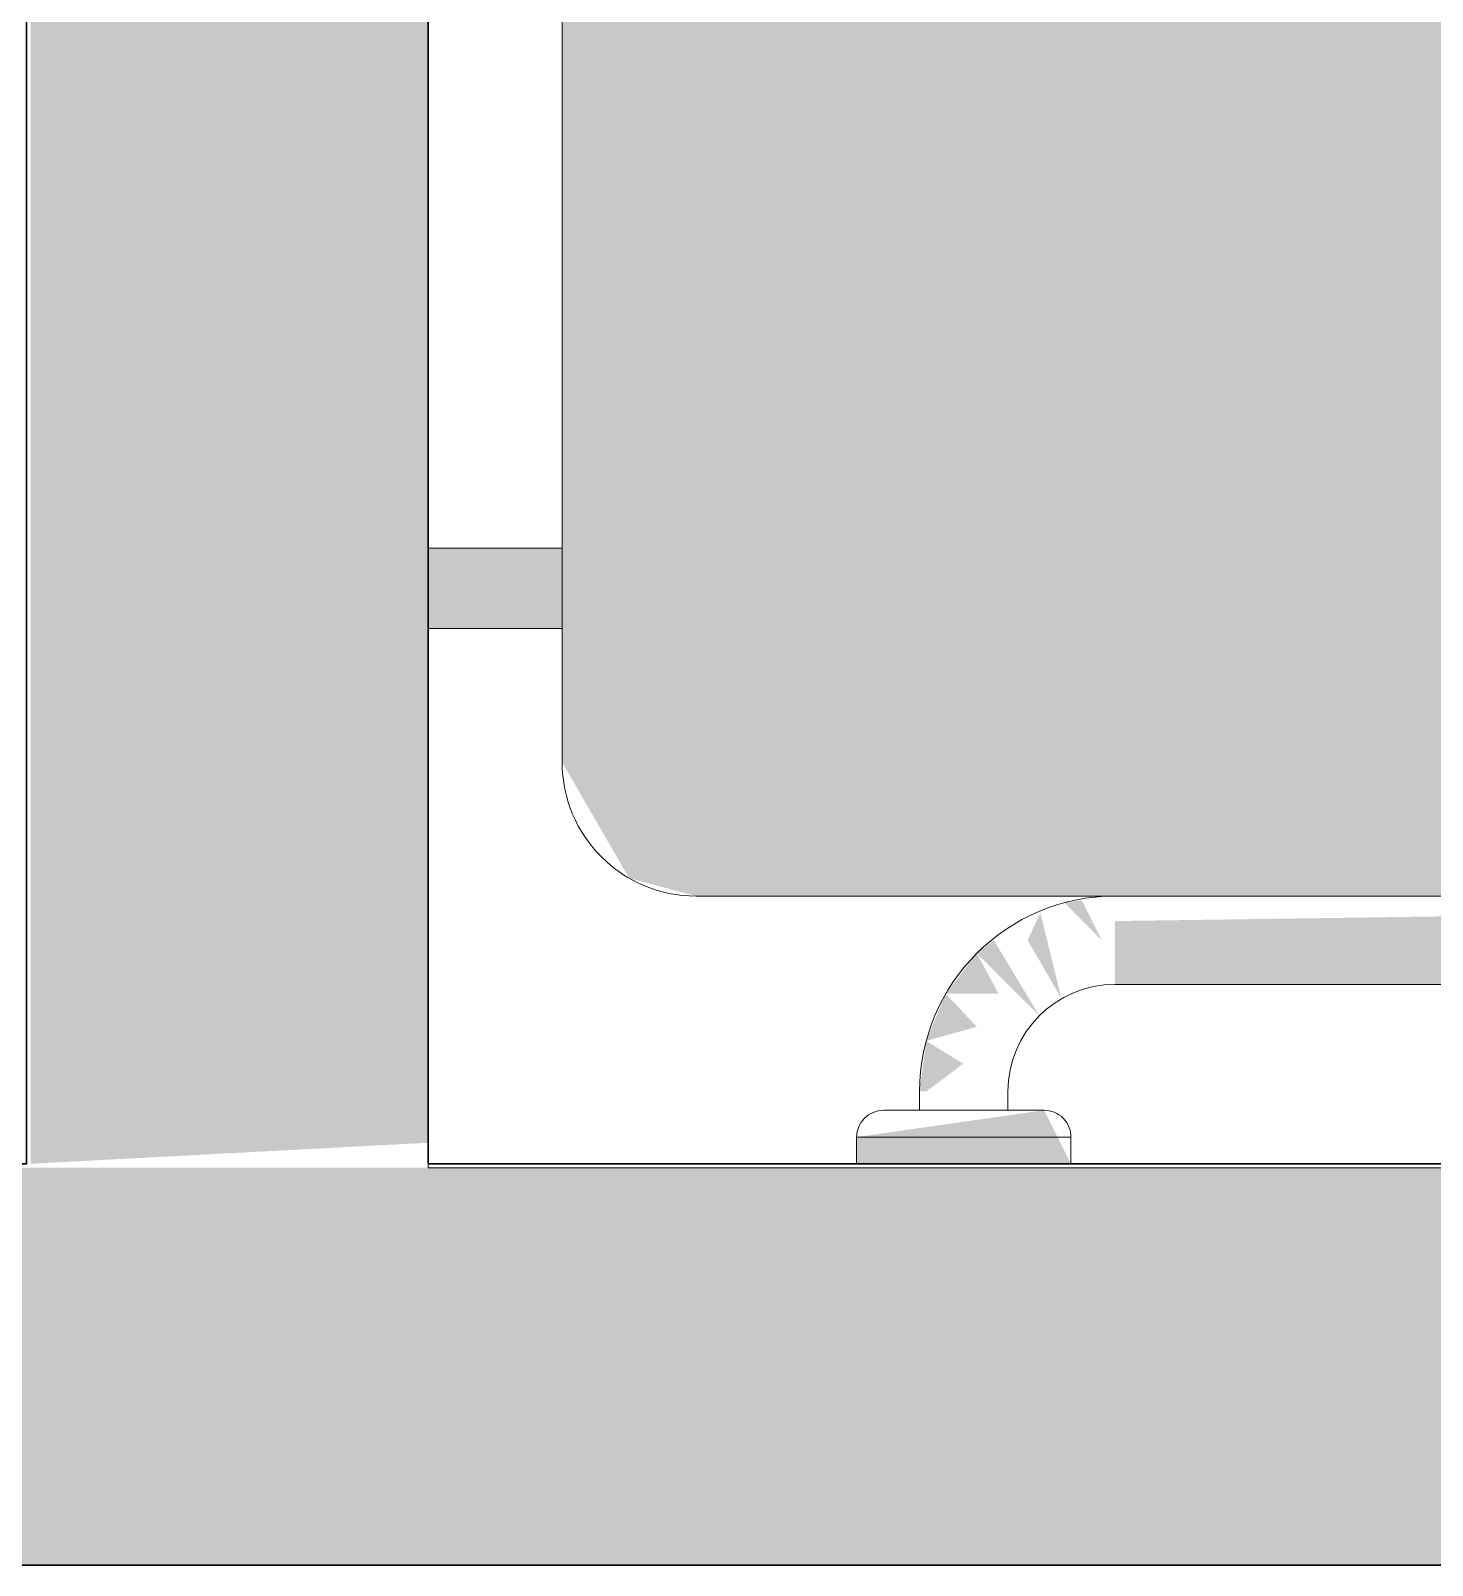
# Model space of a CAD drawing. Header units: metres. Extents: x 147 to 427, y -16 to 162.
# Drawn here: x 324.751 to 325.275, y 80.446 to 81.019 of the extents above; entities that cross this region are included whole.
import ezdxf

# ---------------------------------------------------------------- set-up
doc = ezdxf.new("R2010")
doc.units = ezdxf.units.M
doc.layers.add('1053_ARQ_BASE_MATADOURO_dwg', color=7, linetype='Continuous', lineweight=5, true_color=0x767676)
for name, color, linetype, lineweight in [('A-EQUIPAMENTOS', 7, 'Continuous', 5), ('A-PAREDE', 7, 'Continuous', 30), ('A-WALL', 7, 'Continuous', 9)]:
    doc.layers.add(name, color=color, linetype=linetype, lineweight=lineweight)

# ---------------------------------------------------------------- blocks, each defined once
blk = doc.blocks.new('1053_ARQ_BASE_MATADOURO_dwg_A$C41DB0A6B-4039624-TÉRREO 1_20 - Dependente 1')
at = {"layer": 'A-EQUIPAMENTOS', "true_color": 0xe2e2e2}
blk.add_hatch(color=254, dxfattribs=at).paths.add_polyline_path([(0.4, 0.79), (0.44182, 0.76585), (0.43536, 0.10464), (0.4, 0.09), (0.075, 0.09867), (0.06036, 0.115), (0.05, 0.14), (0.05, 0.19), (0, 0.19), (0, 0.22), (0.05, 0.22), (0.05, 0.66), (0, 0.66), (0, 0.69), (0.05, 0.69), (0.05, 0.74), (0.075, 0.7833), (0.1, 0.79), (0.2565, 0.79)])
at = {"layer": 'A-EQUIPAMENTOS', "color": 253, "true_color": 0xaaaaaa}
for p, q in [((0.4, 0.79), (0.1, 0.79)), ((0.05, 0.74), (0.05, 0.14)), ((0.05, 0.69), (0, 0.69)), ((0.05, 0.66), (0, 0.66))]:
    blk.add_line(p, q, dxfattribs=at)
blk.add_arc((0.1, 0.74), 0.05, 90, 180, dxfattribs=at)
blk = doc.blocks.new('1053_ARQ_BASE_MATADOURO_dwg_A$C64AE02AF-4039625-TÉRREO 1_20 - Dependente 1')
at = {"layer": 'A-EQUIPAMENTOS', "true_color": 0xe2e2e2}
h = blk.add_hatch(color=254, dxfattribs=at)
h.paths.add_polyline_path([(0.08, 0.1), (0.07, 0.08), (0, 0.09), (0, 0.1)])
h.paths.add_polyline_path([(0.57, 0.1), (0.65, 0.09), (0.6265, 0.0665), (0.6265, 0.033), (0.7235, 0.0335), (0.7235, 0.08), (0.7, 0.09), (0.7, 0.1), (0.78, 0.09), (0.7565, 0.05678), (0.75167, 0.0165), (0.7271, 0.00621), (0.7235, 0.00041), (0.0965, 0.00934), (0.0965, 0.033), (0.5935, 0.0335), (0.5935, 0.08), (0.57, 0.09), (0.57, 0.09216)])
h.paths.add_polyline_path([(0.03328, 0.0365), (0.053, 0.0365), (0.04488, 0.02138), (0.03597, 0.033)])
h.paths.add_polyline_path([(0.02599, 0.05411), (0.04488, 0.04884), (0.03328, 0.0365)])
h.paths.add_polyline_path([(0.02599, 0.073), (0.03978, 0.06265), (0.02599, 0.05411), (0.0235, 0.073)])
h.paths.add_polyline_path([(0.06822, 0.04472), (0.05124, 0.0165), (0.04488, 0.02138), (0.06186, 0.03836)])
h.paths.add_polyline_path([(0.07761, 0.00249), (0.09153, 0.0165), (0.08409, 0.00163)])
h.paths.add_polyline_path([(0.0765, 0.03836), (0.06861, 0.00621), (0.06388, 0.0165), (0.07341, 0.033)])
at = {"layer": 'A-EQUIPAMENTOS', "color": 253, "true_color": 0xaaaaaa}
for p, q in [((0.07, 0.08), (0.01, 0.08)), ((0.0235, 0.073), (0.0235, 0.08)), ((0.0565, 0.08), (0.0565, 0.073)), ((0.58, 0.08), (0.64, 0.08)), ((0.5935, 0.08), (0.5935, 0.033)), ((0.6265, 0.033), (0.6265, 0.08)), ((0.71, 0.08), (0.77, 0.08)), ((0.7235, 0.08), (0.7235, 0.0165)), ((0.7565, 0.0165), (0.7565, 0.08)), ((0.7235, 0.033), (0.0965, 0.033)), ((0.74, 0), (0.0965, 0))]:
    blk.add_line(p, q, dxfattribs=at)
at = {"layer": 'A-EQUIPAMENTOS', "color": 253, "true_color": 0xaaaaaa, "flags": 128}
for points in [[(0.08, 0.1), (0.08, 0.09), (0, 0.09), (0, 0.1)], [(0.57, 0.1), (0.57, 0.09), (0.65, 0.09), (0.65, 0.1)], [(0.78, 0.09), (0.78, 0.1), (0.78, 0.09), (0.7, 0.09), (0.7, 0.1)]]:
    blk.add_lwpolyline(points, dxfattribs=at)
at = {"layer": 'A-EQUIPAMENTOS', "color": 253, "true_color": 0xaaaaaa}
for centre, radius, start, end in [((0.01, 0.09), 0.01, 180, 270), ((0.07, 0.09), 0.01, 270, 0), ((0.58, 0.09), 0.01, 180, 270), ((0.64, 0.09), 0.01, 270, 360), ((0.71, 0.09), 0.01, 180, 270), ((0.77, 0.09), 0.01, 270, 360), ((0.0965, 0.073), 0.073, 180, 270), ((0.0965, 0.073), 0.04, 180, 270), ((0.74, 0.0165), 0.0165, 180, 0)]:
    blk.add_arc(centre, radius, start, end, dxfattribs=at)
blk = doc.blocks.new('1053_ARQ_BASE_MATADOURO_dwg_arq geral tgov-4039641-TÉRREO 1_20 - Dependente 1')
at = {"layer": 'A-PAREDE', "color": 253, "true_color": 0xaaaaaa}
blk.add_line((28.29823, -2.74034), (24.19823, -2.74034), dxfattribs=at)
at = {"layer": 'A-PAREDE', "color": 253, "true_color": 0xaaaaaa, "flags": 128}
blk.add_lwpolyline([(28.29823, -2.59034), (26.29823, -2.59034), (26.29823, -0.64034), (26.34823, -0.64034), (26.34823, -0.49034), (26.09823, -0.49034), (26.09823, -0.64034), (26.14823, -0.64034), (26.14823, -2.59034), (24.19823, -2.59034)], dxfattribs=at)
at = {"extrusion": (0, 0, -1), "zscale": -1, "rotation": 180}
for name, p in [('1053_ARQ_BASE_MATADOURO_dwg_A$C41DB0A6B-4039624-TÉRREO 1_20 - Dependente 1', (-26.29823, -1.70034)), ('1053_ARQ_BASE_MATADOURO_dwg_A$C64AE02AF-4039625-TÉRREO 1_20 - Dependente 1', (-26.45823, -2.49034))]:
    blk.add_blockref(name, p, dxfattribs=at)
blk = doc.blocks.new('1053_ARQ_BASE_MATADOURO_dwg-3625622-TÉRREO 1_20 - Dependente 1')
blk.add_blockref('1053_ARQ_BASE_MATADOURO_dwg_arq geral tgov-4039641-TÉRREO 1_20 - Dependente 1', (130.20979, 83.18603))

msp = doc.modelspace()

# ---------------------------------------------------------------- hatches: boundary and pattern name
at = {"layer": 'A-WALL', "true_color": 0xffd4aa, "transparency": 33554483}
msp.add_hatch(color=41, dxfattribs=at).paths.add_polyline_path([(324.75148, 80.5957), (324.89998, 80.60354), (324.89998, 82.5457), (324.75148, 82.5457), (324.75148, 80.60354)])
h = msp.add_hatch(color=41, dxfattribs=at)
h.paths.add_polyline_path([(335.14998, 80.4457), (335.29998, 80.4457), (335.29998, 80.5942), (322.60148, 80.5942), (322.60148, 80.4457), (335.09998, 80.4457)])
h.paths.add_polyline_path([(324.05546, 80.54612), (323.5652, 80.55496), (323.5652, 80.57027), (324.25299, 80.55977), (324.24791, 80.54612), (324.15588, 80.54612)])
h.paths.add_polyline_path([(326.90045, 80.54612), (326.21656, 80.55496), (326.21656, 80.57027), (326.9037, 80.56143), (326.9037, 80.54612)])
h.paths.add_polyline_path([(322.94844, 80.54612), (322.74626, 80.55496), (322.74998, 80.57027), (323.4334, 80.56143), (323.4334, 80.54612), (322.95886, 80.54612)])
h.paths.add_polyline_path([(325.60917, 80.54612), (325.39697, 80.55496), (325.39697, 80.57027), (326.08476, 80.56143), (326.08476, 80.54612)])
h.paths.add_polyline_path([(327.49697, 80.55012), (327.50774, 80.57427), (328.49204, 80.56543), (328.49204, 80.55012), (327.49921, 80.55012)])
h.paths.add_polyline_path([(330.40487, 80.55012), (329.80697, 80.55896), (329.80697, 80.57427), (330.42571, 80.56543), (330.42571, 80.55012)])
h.paths.add_polyline_path([(330.67998, 80.55012), (330.55751, 80.55896), (330.55751, 80.57427), (331.32612, 80.56543), (331.32612, 80.55012), (330.69998, 80.55012)])
h.paths.add_polyline_path([(329.01932, 80.55012), (328.62384, 80.55896), (328.62384, 80.57427), (329.39408, 80.56543), (329.39408, 80.55012), (329.03396, 80.55012)])
h.paths.add_polyline_path([(331.95299, 80.55012), (331.45792, 80.55896), (331.45792, 80.57427), (331.95299, 80.56543), (331.95299, 80.55137)])

# ---------------------------------------------------------------- linework, layer by layer
at = {"layer": 'A-WALL', "color": 253, "true_color": 0xbbb2aa}
for p, q in [((324.89998, 80.5942), (324.89998, 82.5457)), ((322.59998, 80.4457), (335.29998, 80.4457))]:
    msp.add_line(p, q, dxfattribs=at)
at = {"layer": 'A-WALL', "color": 253, "true_color": 0xaaaaaa}
for p, q in [((326.89895, 80.5957), (324.89998, 80.5957)), ((326.90045, 80.5942), (324.89998, 80.5942))]:
    msp.add_line(p, q, dxfattribs=at)

# ---------------------------------------------------------------- block references
at = {"layer": '1053_ARQ_BASE_MATADOURO_dwg', "color": 253, "true_color": 0xaaaaaa}
msp.add_blockref('1053_ARQ_BASE_MATADOURO_dwg-3625622-TÉRREO 1_20 - Dependente 1', (168.39195, 0), dxfattribs=at)

doc.saveas('drawing.dxf')
